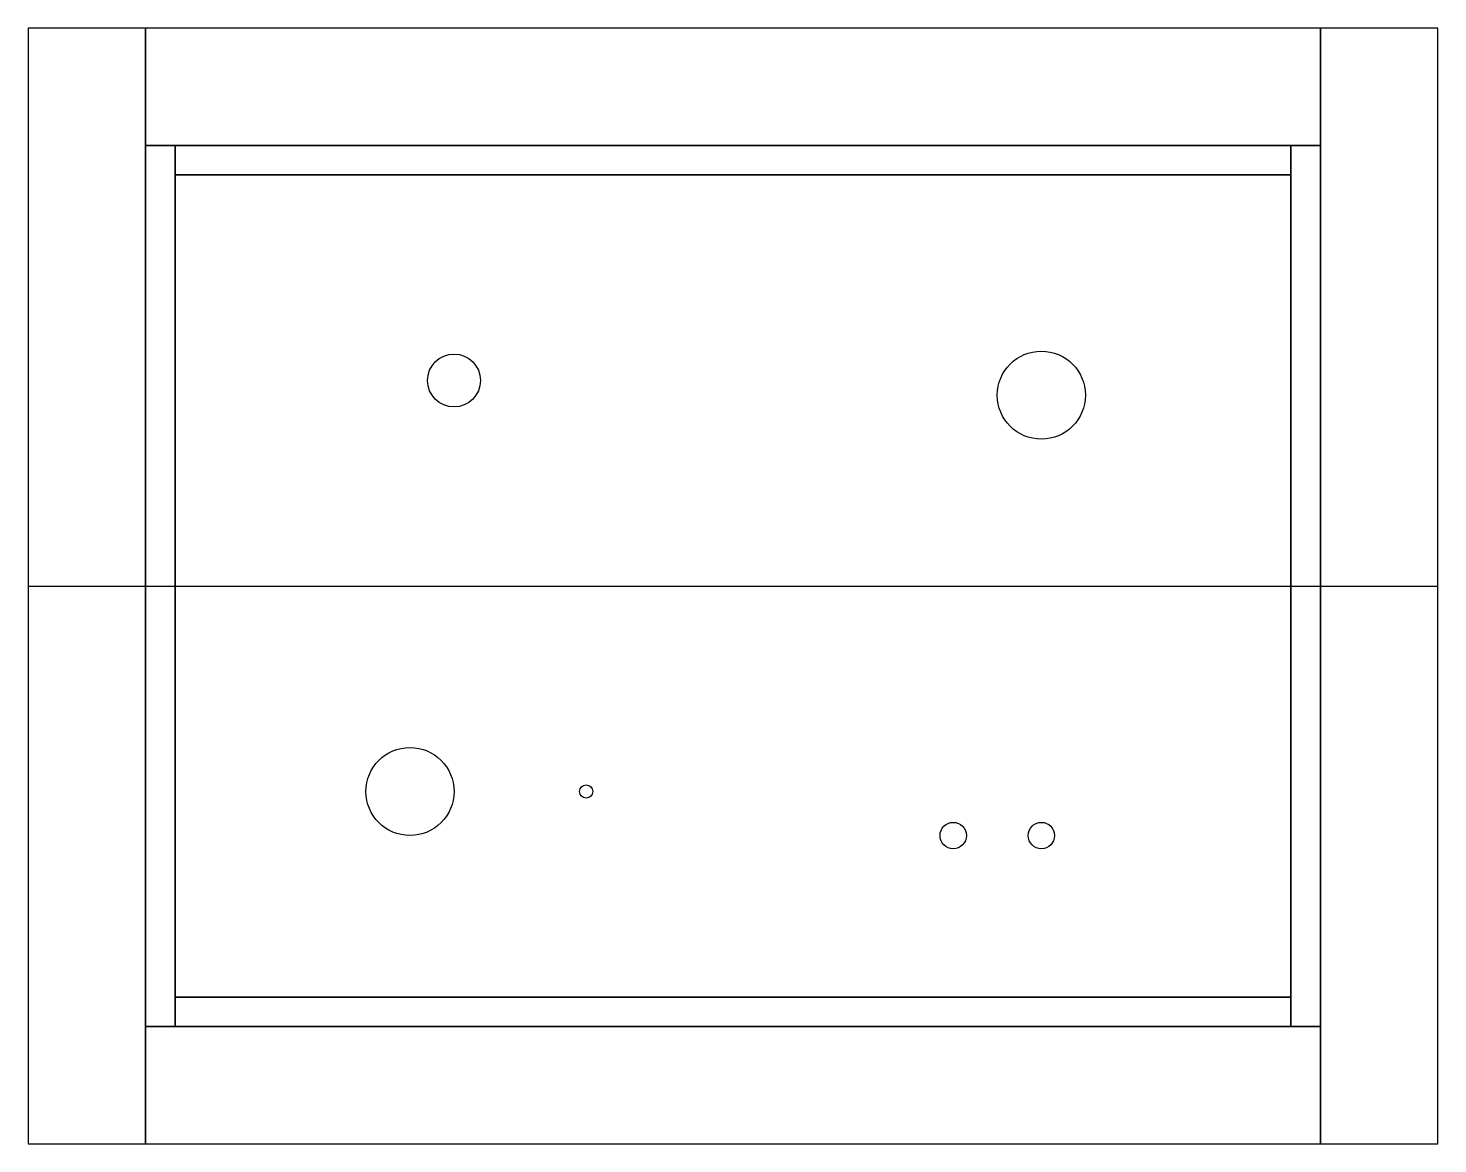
# Model space of a CAD drawing. Header units: metres. Extents: x -8 to 88, y -8 to 68.
import ezdxf

# ---------------------------------------------------------------- set-up
doc = ezdxf.new("R2010")
doc.units = ezdxf.units.M
for name, color, linetype, true_color in [('GC_CURB_EDGE', 7, 'Continuous', 0x7a817d), ('GC_GAS_AXIS', 7, 'Continuous', 0xc58520), ('GC_GREEN_ZONE', 7, 'Continuous', 0xd1e6ce), ('GC_ROAD_AREA', 7, 'Continuous', 0xc2cbd1), ('GC_SIDEWALK_AREA', 7, 'Continuous', 0xe6e3d8), ('GC_SITE_BOUNDARY', 7, 'Continuous', 0x6b8576)]:
    doc.layers.add(name, color=color, linetype=linetype, true_color=true_color)
for name, color, linetype in [('GC_RESULT_0F617BA98E', 3, 'Continuous'), ('GC_RESULT_11EE5E9AF3', 3, 'Continuous'), ('GC_RESULT_1F93603DB5', 3, 'Continuous'), ('GC_RESULT_5DD67F7FB9', 3, 'Continuous')]:
    doc.layers.add(name, color=color, linetype=linetype)

msp = doc.modelspace()

# ---------------------------------------------------------------- linework, layer by layer
at = {"layer": 'GC_CURB_EDGE'}
for p, q in [((80, 60), (0, 60)), ((0, 60), (0, 0)), ((80, 0), (80, 60)), ((0, 0), (80, 0))]:
    msp.add_line(p, q, dxfattribs=at)
at = {"layer": 'GC_GAS_AXIS'}
msp.add_lwpolyline([(-8, 30), (40, 30), (88, 30)], dxfattribs=at)
at = {"layer": 'GC_GREEN_ZONE'}
msp.add_lwpolyline([(2, 2), (78, 2), (78, 58), (2, 58)], close=True, dxfattribs=at)
at = {"layer": 'GC_RESULT_0F617BA98E', "true_color": 0x648b38}
msp.add_circle((21, 44), 1.8, dxfattribs=at)
at = {"layer": 'GC_RESULT_11EE5E9AF3', "true_color": 0x795c9c}
msp.add_circle((30, 16), 0.45, dxfattribs=at)
at = {"layer": 'GC_RESULT_1F93603DB5', "true_color": 0x2c7553}
for centre in [(61, 43), (18, 16)]:
    msp.add_circle(centre, 3, dxfattribs=at)
at = {"layer": 'GC_RESULT_5DD67F7FB9', "true_color": 0x9b704a}
for centre in [(55, 13), (61, 13)]:
    msp.add_circle(centre, 0.9, dxfattribs=at)
at = {"layer": 'GC_ROAD_AREA'}
for points in [[(-8, -8), (0, -8), (0, 68), (-8, 68)], [(0, 60), (80, 60), (80, 68), (0, 68)], [(80, -8), (88, -8), (88, 68), (80, 68)], [(0, -8), (80, -8), (80, 0), (0, 0)]]:
    msp.add_lwpolyline(points, close=True, dxfattribs=at)
at = {"layer": 'GC_SIDEWALK_AREA'}
for points in [[(0, 0), (2, 0), (2, 60), (0, 60)], [(2, 58), (78, 58), (78, 60), (2, 60)], [(78, 0), (80, 0), (80, 60), (78, 60)], [(2, 0), (78, 0), (78, 2), (2, 2)]]:
    msp.add_lwpolyline(points, close=True, dxfattribs=at)
at = {"layer": 'GC_SITE_BOUNDARY'}
msp.add_lwpolyline([(0, 0), (80, 0), (80, 60), (0, 60)], close=True, dxfattribs=at)

doc.saveas('drawing.dxf')
